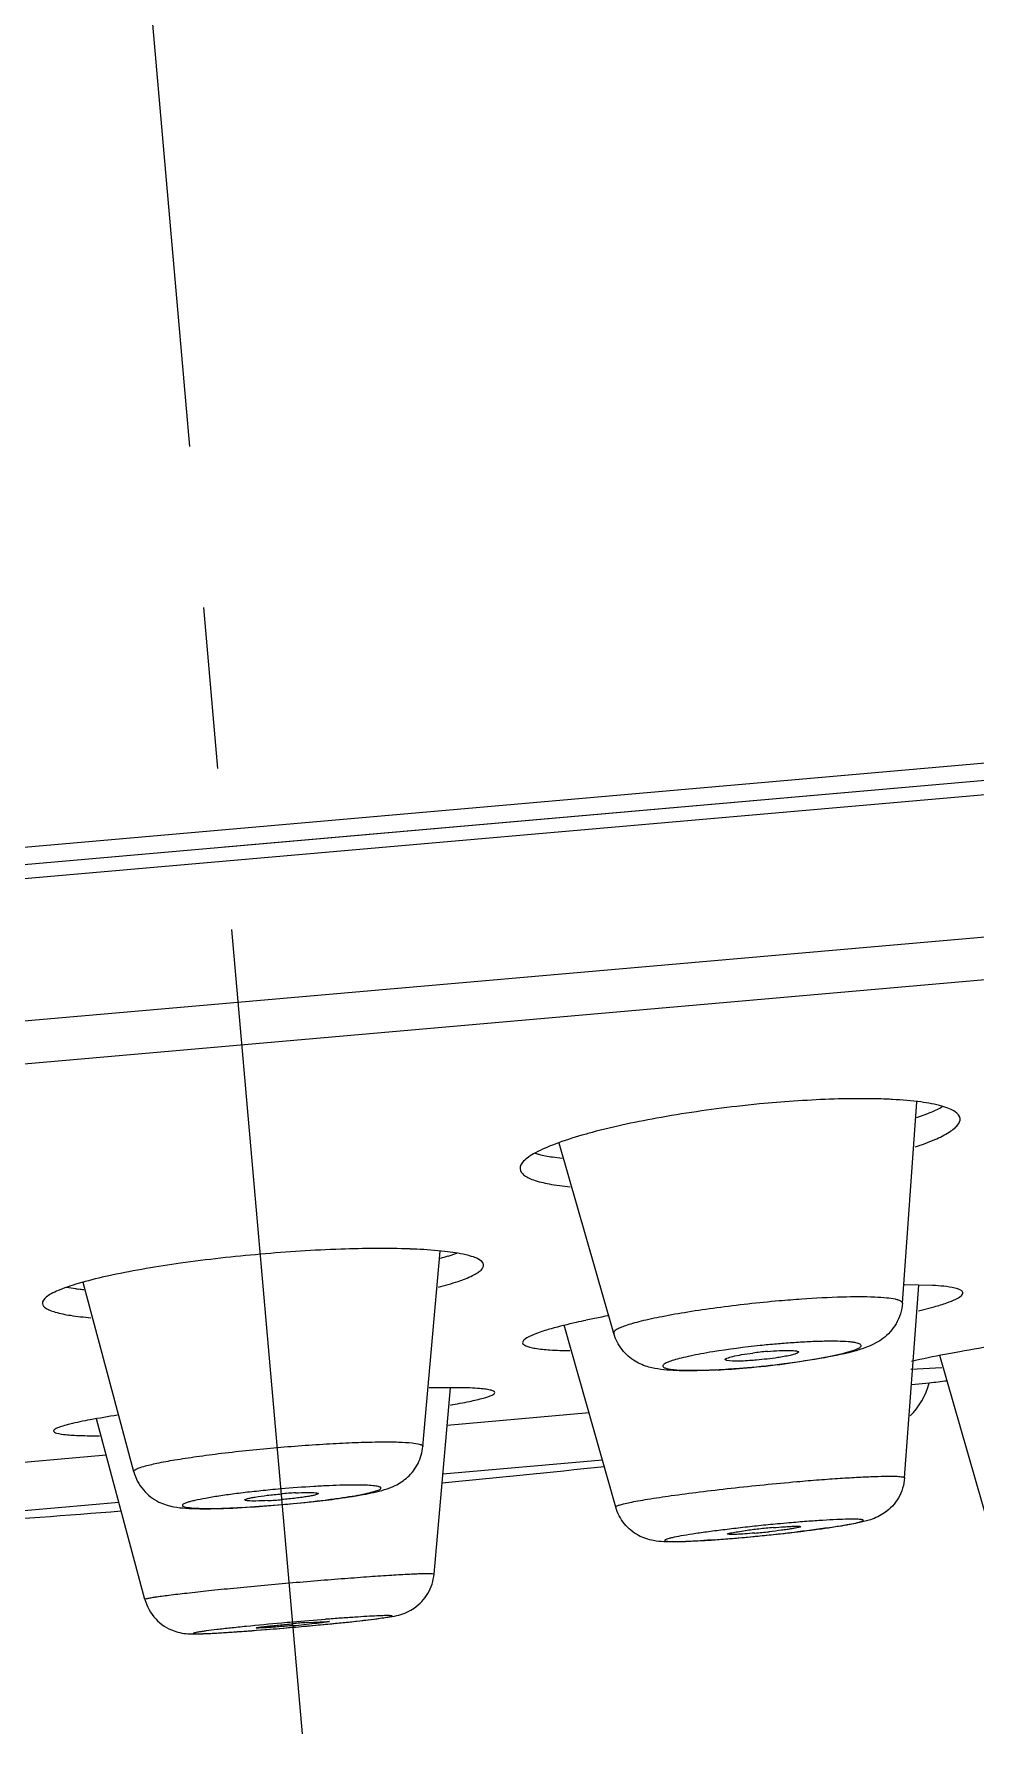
# Model space of a CAD drawing. Extents: x -7342 to 109, y -2615 to 214.
# Drawn here: x -5316 to -5305.8, y -2318.85 to -2300.44 of the extents above; entities that cross this region are included whole.
import ezdxf

# ---------------------------------------------------------------- set-up
doc = ezdxf.new("R2010")
doc.units = 0
doc.header["$LTSCALE"] = 7
doc.linetypes.add('CENTER', pattern=[2, 1.25, -0.25, 0.25, -0.25])
doc.layers.get('0').update_dxf_attribs({"color": 2, "linetype": 'CONTINUOUS'})
doc.layers.add('CENTER', color=1, linetype='CENTER')
doc.layers.add('DWG', color=7, linetype='CONTINUOUS')

msp = doc.modelspace()

# ---------------------------------------------------------------- linework, layer by layer
at = {"color": 7, "linetype": 'Continuous'}
for p, q in [((-5356.054, -2313.081), (-5271.775, -2305.707)), ((-5271.722, -2307.248), (-5355.839, -2314.607)), ((-5272.075, -2307.744), (-5355.405, -2315.034)), ((-5306.584, -2314.187), (-5306.428, -2312.006)), ((-5306.426, -2312.175), (-5306.319, -2312.135)), ((-5309.713, -2314.513), (-5310.304, -2312.451)), ((-5310.377, -2312.602), (-5310.271, -2312.616)), ((-5311.781, -2315.737), (-5311.595, -2313.624)), ((-5311.507, -2313.675), (-5311.411, -2313.644)), ((-5315.642, -2314.014), (-5315.543, -2314.028)), ((-5314.914, -2316.012), (-5315.464, -2313.963)), ((-5306.257, -2313.994), (-5306.561, -2313.988)), ((-5306.56, -2316.079), (-5306.406, -2313.992)), ((-5306.41, -2314.27), (-5306.238, -2314.225)), ((-5309.69, -2316.396), (-5310.248, -2314.423)), ((-5309.761, -2314.322), (-5309.779, -2314.325)), ((-5308.492, -2314.806), (-5308.504, -2314.798)), ((-5308.426, -2314.814), (-5308.492, -2314.806)), ((-5305.641, -2316.623), (-5306.179, -2314.754)), ((-5306.491, -2314.901), (-5306.158, -2314.884)), ((-5311.66, -2317.121), (-5311.483, -2315.104)), ((-5306.485, -2315.067), (-5306.292, -2315.05)), ((-5311.518, -2315.507), (-5309.979, -2315.372)), ((-5314.793, -2317.395), (-5315.317, -2315.439)), ((-5316.752, -2315.965), (-5315.213, -2315.83)), ((-5309.834, -2315.886), (-5311.565, -2316.038)), ((-5315.075, -2316.345), (-5316.806, -2316.496)), ((-5308.478, -2316.69), (-5308.482, -2316.688)), ((-5313.038, -2317.646), (-5312.823, -2317.633)), ((-5312.823, -2317.633), (-5312.792, -2317.634))]:
    msp.add_line(p, q, dxfattribs=at)
for centre, radius, start, end in [((-5306.782, -2325.988), 14.025, 95.5237, 96.5381), ((-5306.838, -2325.368), 13.403, 93.9655, 95.5407), ((-5306.98, -2317.474), 5.503, 86.9843, 87.6691), ((-5308.516, -2317.7), 5.551, 105.4306, 106.1261), ((-5312.166, -2320.441), 6.846, 87.3236, 87.9195), ((-5312.481, -2310.488), 3.332, 285.5108, 286.9927), ((-5313.718, -2320.575), 6.845, 102.0806, 102.6702), ((-5315.167, -2310.984), 3.068, 262.9716, 263.5889), ((-5315.118, -2310.543), 3.511, 263.5949, 264.4694), ((-5306.71, -2327.942), 13.833, 93.9978, 95.0141), ((-5308.03, -2323.732), 9.568, 101.5109, 101.9625), ((-5307.625, -2325.74), 11.617, 100.6895, 101.4927), ((-5307.112, -2324.173), 9.581, 94.002, 95.01), ((-5309.212, -2304.13), 10.798, 274.9967, 277.1887), ((-5307.717, -2318.492), 3.797, 94.9928, 97.3713), ((-5309.123, -2305.183), 9.741, 273.1017, 275.0154), ((-5309.101, -2305.339), 9.581, 274.002, 275.01), ((-5330.786, -2116.555), 200, 277.03454, 277.08979), ((-5307.065, -2314.841), 0.8, 314.8475, 344.9038), ((-5330.786, -2116.555), 200.5, 275.4988, 276.00366), ((-5313.734, -2311.463), 4.87, 273.1956, 275.0064), ((-5312.126, -2329.841), 13.695, 94.9993, 95.4904), ((-5312.185, -2329.101), 12.952, 93.4361, 95.0257), ((-5312.89, -2321.103), 4.87, 93.1956, 95.0064), ((-5314.235, -2305.062), 11.345, 276.2985, 277.6156), ((-5330.786, -2116.555), 200.5, 273.99634, 274.5012), ((-5314.495, -2302.8), 13.621, 273.5997, 275.0172), ((-5314.495, -2302.723), 13.697, 274.9858, 276.303), ((-5314.498, -2302.725), 13.695, 274.9993, 275.4904), ((-5310.257, -2295.161), 21.651, 275.0161, 275.9373), ((-5307.46, -2322.975), 6.378, 96.1096, 97.442), ((-5308.859, -2308.981), 7.726, 275.0089, 276.1764), ((-5307.308, -2324.314), 7.726, 95.0089, 96.1764), ((-5310.11, -2296.523), 20.281, 275.9223, 276.778), ((-5306.061, -2336.552), 20.062, 95.0026, 95.3614), ((-5309.927, -2298.89), 17.907, 274.199, 275.0079), ((-5310.106, -2296.743), 20.062, 275.0026, 275.3614), ((-5309.803, -2356.325), 38.832, 94.4785, 95.0086), ((-5316.702, -2277.567), 40.284, 274.593, 275.004), ((-5309.614, -2358.556), 41.071, 94.9998, 95.1638), ((-5311.918, -2332.205), 14.602, 94.3983, 95.0022), ((-5314.464, -2303.1), 14.635, 274.9957, 275.4677), ((-5316.677, -2277.763), 40.087, 274.993, 275.3465), ((-5316.29, -2281.885), 35.946, 275.3451, 275.6812)]:
    msp.add_arc(centre, radius, start, end, dxfattribs=at)
for points, knots in [([(-5308.379, -2312.054), (-5308.67, -2312.088), (-5309.212, -2312.167), (-5309.748, -2312.281), (-5309.993, -2312.349)], [0, 0, 0, 0, 1304.074822, 2430.072116, 2430.072116, 2430.072116, 2430.072116]), ([(-5306.756, -2311.976), (-5306.831, -2311.973), (-5307.167, -2311.966), (-5307.504, -2311.98), (-5307.764, -2311.998)], [0, 0, 0, 0, 546.806903, 2444.56786, 2444.56786, 2444.56786, 2444.56786]), ([(-5305.958, -2312.186), (-5305.961, -2312.156), (-5306.004, -2312.111), (-5306.077, -2312.076), (-5306.201, -2312.035), (-5306.408, -2311.999), (-5306.588, -2311.985), (-5306.69, -2311.979)], [0, 0, 0, 0, 614.421386, 1078.089958, 1669.909368, 3246.681633, 5324.88389, 5324.88389, 5324.88389, 5324.88389]), ([(-5306.319, -2312.135), (-5306.303, -2312.128), (-5306.245, -2312.105), (-5306.188, -2312.078), (-5306.148, -2312.056)], [0, 0, 0, 0, 676.918009, 2450.935036, 2450.935036, 2450.935036, 2450.935036]), ([(-5306.446, -2312.494), (-5306.374, -2312.47), (-5306.248, -2312.423), (-5306.106, -2312.355), (-5306.026, -2312.298), (-5305.978, -2312.254), (-5305.956, -2312.211), (-5305.958, -2312.186)], [0, 0, 0, 0, 2033.241865, 3583.210619, 4175.265749, 4650.921704, 5324.671997, 5324.671997, 5324.671997, 5324.671997]), ([(-5310.057, -2312.367), (-5310.155, -2312.395), (-5310.327, -2312.45), (-5310.52, -2312.531), (-5310.633, -2312.599), (-5310.697, -2312.649), (-5310.731, -2312.702), (-5310.728, -2312.732)], [0, 0, 0, 0, 2039.974328, 3596.658662, 4184.975034, 4648.622679, 5264.293884, 5264.293884, 5264.293884, 5264.293884]), ([(-5310.564, -2312.562), (-5310.55, -2312.566), (-5310.489, -2312.582), (-5310.426, -2312.594), (-5310.377, -2312.602)], [0, 0, 0, 0, 540.114019, 2424.745173, 2424.745173, 2424.745173, 2424.745173]), ([(-5310.728, -2312.732), (-5310.726, -2312.757), (-5310.696, -2312.795), (-5310.641, -2312.828), (-5310.55, -2312.865), (-5310.396, -2312.9), (-5310.261, -2312.918), (-5310.185, -2312.925)], [0, 0, 0, 0, 658.297577, 1123.263048, 1705.240766, 3239.904974, 5265.982034, 5265.982034, 5265.982034, 5265.982034]), ([(-5313.542, -2313.656), (-5313.831, -2313.681), (-5314.37, -2313.741), (-5314.905, -2313.83), (-5315.151, -2313.882)], [0, 0, 0, 0, 1287.309989, 2400.126285, 2400.126285, 2400.126285, 2400.126285]), ([(-5311.918, -2313.599), (-5312.169, -2313.59), (-5312.711, -2313.596), (-5313.252, -2313.63), (-5313.542, -2313.656)], [0, 0, 0, 0, 1117.7628, 2410.817074, 2410.817074, 2410.817074, 2410.817074]), ([(-5311.122, -2313.77), (-5311.125, -2313.744), (-5311.171, -2313.709), (-5311.239, -2313.682), (-5311.363, -2313.648), (-5311.567, -2313.62), (-5311.745, -2313.607), (-5311.847, -2313.602)], [0, 0, 0, 0, 541.079091, 990.479192, 1577.218382, 3161.166994, 5259.76371, 5259.76371, 5259.76371, 5259.76371]), ([(-5315.219, -2313.897), (-5315.319, -2313.92), (-5315.492, -2313.963), (-5315.688, -2314.027), (-5315.804, -2314.081), (-5315.867, -2314.12), (-5315.906, -2314.163), (-5315.904, -2314.189)], [0, 0, 0, 0, 2074.274957, 3639.907596, 4219.848327, 4664.016189, 5198.664982, 5198.664982, 5198.664982, 5198.664982]), ([(-5311.613, -2314.014), (-5311.541, -2313.995), (-5311.416, -2313.958), (-5311.274, -2313.905), (-5311.192, -2313.86), (-5311.146, -2313.827), (-5311.121, -2313.791), (-5311.122, -2313.77)], [0, 0, 0, 0, 2077.789006, 3638.853437, 4220.817974, 4673.71831, 5259.277463, 5259.277463, 5259.277463, 5259.277463]), ([(-5306.584, -2314.187), (-5306.584, -2314.177), (-5306.601, -2314.162), (-5306.628, -2314.152), (-5306.679, -2314.138), (-5306.764, -2314.128), (-5306.956, -2314.116), (-5307.264, -2314.119), (-5307.528, -2314.133), (-5307.675, -2314.143)], [0, 0, 0, 0, 194.759602, 362.469338, 586.505023, 1207.911216, 2052.94775, 4335.811913, 7220.020525, 7220.020525, 7220.020525, 7220.020525]), ([(-5305.929, -2314.073), (-5305.93, -2314.061), (-5305.961, -2314.035), (-5306.07, -2314.008), (-5306.176, -2313.998), (-5306.257, -2313.994)], [0, 0, 0, 0, 356.307897, 1020.055186, 3434.877678, 3434.877678, 3434.877678, 3434.877678]), ([(-5306.238, -2314.225), (-5306.193, -2314.212), (-5306.114, -2314.188), (-5306.015, -2314.148), (-5305.954, -2314.117), (-5305.928, -2314.085), (-5305.929, -2314.073)], [0, 0, 0, 0, 1749.206374, 3052.085186, 3899.112151, 4354.546636, 4354.546636, 4354.546636, 4354.546636]), ([(-5315.904, -2314.189), (-5315.902, -2314.21), (-5315.871, -2314.24), (-5315.82, -2314.264), (-5315.731, -2314.295), (-5315.583, -2314.323), (-5315.453, -2314.337), (-5315.379, -2314.344)], [0, 0, 0, 0, 578.96864, 1026.774849, 1602.195433, 3145.686057, 5200.07219, 5200.07219, 5200.07219, 5200.07219]), ([(-5307.919, -2314.162), (-5308.145, -2314.182), (-5308.476, -2314.218), (-5308.898, -2314.28), (-5309.172, -2314.328), (-5309.372, -2314.37), (-5309.504, -2314.405), (-5309.58, -2314.428), (-5309.64, -2314.451), (-5309.684, -2314.471), (-5309.717, -2314.498), (-5309.713, -2314.513)], [0, 0, 0, 0, 3332.852947, 4888.24433, 6271.768786, 7418.564876, 7886.691777, 8277.385692, 8587.511349, 8815.442171, 9045.717244, 9045.717244, 9045.717244, 9045.717244]), ([(-5306.584, -2314.187), (-5306.59, -2314.264), (-5306.636, -2314.413), (-5306.812, -2314.607), (-5307.095, -2314.713), (-5307.454, -2314.785), (-5307.715, -2314.824), (-5307.861, -2314.843)], [0, 0, 0, 0, 793.362867, 1534.585592, 2617.349957, 3810.267885, 5319.824344, 5319.824344, 5319.824344, 5319.824344]), ([(-5310.39, -2314.463), (-5310.436, -2314.476), (-5310.515, -2314.5), (-5310.614, -2314.54), (-5310.675, -2314.571), (-5310.701, -2314.603), (-5310.7, -2314.615)], [0, 0, 0, 0, 1729.168373, 3017.116827, 3854.402006, 4304.46866, 4304.46866, 4304.46866, 4304.46866]), ([(-5310.013, -2314.372), (-5310.049, -2314.379), (-5310.175, -2314.407), (-5310.301, -2314.438), (-5310.39, -2314.463)], [0, 0, 0, 0, 682.732947, 2429.990747, 2429.990747, 2429.990747, 2429.990747]), ([(-5310.7, -2314.615), (-5310.698, -2314.631), (-5310.664, -2314.651), (-5310.618, -2314.665), (-5310.531, -2314.682), (-5310.386, -2314.695), (-5310.259, -2314.699), (-5310.187, -2314.699)], [0, 0, 0, 0, 490.023763, 927.663615, 1510.702385, 3112.745732, 5272.982122, 5272.982122, 5272.982122, 5272.982122]), ([(-5308.596, -2314.91), (-5308.709, -2314.916), (-5308.912, -2314.922), (-5309.158, -2314.914), (-5309.342, -2314.881), (-5309.492, -2314.819), (-5309.634, -2314.695), (-5309.694, -2314.577), (-5309.713, -2314.513)], [0, 0, 0, 0, 1633.016231, 2926.204544, 3550.951367, 4330.611268, 5246.538124, 6202.274648, 6202.274648, 6202.274648, 6202.274648]), ([(-5307.949, -2314.629), (-5308.008, -2314.634), (-5308.238, -2314.656), (-5308.468, -2314.686), (-5308.638, -2314.713)], [0, 0, 0, 0, 628.107332, 2442.647455, 2442.647455, 2442.647455, 2442.647455]), ([(-5308.264, -2314.883), (-5308.131, -2314.872), (-5307.935, -2314.851), (-5307.681, -2314.816), (-5307.508, -2314.788), (-5307.355, -2314.76), (-5307.229, -2314.731), (-5307.133, -2314.704), (-5307.072, -2314.682), (-5307.043, -2314.664), (-5307.031, -2314.652), (-5307.032, -2314.638), (-5307.045, -2314.628), (-5307.064, -2314.621), (-5307.093, -2314.614), (-5307.13, -2314.608), (-5307.195, -2314.602), (-5307.296, -2314.598), (-5307.438, -2314.599), (-5307.603, -2314.604), (-5307.719, -2314.611), (-5307.781, -2314.616)], [0, 0, 0, 0, 3661.328733, 5414.951854, 7035.875847, 8470.456147, 9669.541391, 10594.662199, 11219.067753, 11417.848633, 11548.861036, 11643.986467, 11768.361487, 11958.360562, 12223.906723, 12566.347484, 12983.968356, 14033.738792, 15342.344708, 16868.569465, 18553.560861, 18553.560861, 18553.560861, 18553.560861]), ([(-5304.82, -2314.529), (-5304.926, -2314.545), (-5305.307, -2314.601), (-5305.688, -2314.662), (-5305.962, -2314.712)], [0, 0, 0, 0, 680.492562, 2460.852964, 2460.852964, 2460.852964, 2460.852964]), ([(-5308.638, -2314.713), (-5308.681, -2314.72), (-5308.763, -2314.734), (-5308.877, -2314.757), (-5308.976, -2314.779), (-5309.056, -2314.801), (-5309.117, -2314.821), (-5309.155, -2314.838), (-5309.173, -2314.852), (-5309.181, -2314.861), (-5309.181, -2314.871), (-5309.174, -2314.879), (-5309.163, -2314.886), (-5309.137, -2314.895), (-5309.092, -2314.903), (-5309.022, -2314.91), (-5308.934, -2314.913), (-5308.828, -2314.914), (-5308.658, -2314.91), (-5308.525, -2314.903), (-5308.432, -2314.896)], [0, 0, 0, 0, 1720.767576, 3264.948695, 4599.837991, 5699.978825, 6545.224405, 7125.107412, 7318.829303, 7456.992367, 7563.951476, 7685.368986, 7855.074554, 8086.170183, 8746.725231, 9670.02228, 10842.525423, 12242.995396, 13845.196041, 17511.407675, 17511.407675, 17511.407675, 17511.407675]), ([(-5308.504, -2314.798), (-5308.505, -2314.795), (-5308.498, -2314.787), (-5308.471, -2314.776), (-5308.412, -2314.759), (-5308.319, -2314.742), (-5308.245, -2314.731), (-5308.205, -2314.726)], [0, 0, 0, 0, 142.681028, 436.830165, 1530.017115, 3211.923873, 5303.309667, 5303.309667, 5303.309667, 5303.309667]), ([(-5308.165, -2314.803), (-5308.19, -2314.805), (-5308.277, -2314.812), (-5308.364, -2314.816), (-5308.426, -2314.814)], [0, 0, 0, 0, 707.477941, 2442.915683, 2442.915683, 2442.915683, 2442.915683]), ([(-5307.867, -2314.765), (-5307.89, -2314.769), (-5307.988, -2314.785), (-5308.088, -2314.796), (-5308.165, -2314.803)], [0, 0, 0, 0, 555.027714, 2444.716546, 2444.716546, 2444.716546, 2444.716546]), ([(-5308.048, -2314.709), (-5308.003, -2314.705), (-5307.922, -2314.7), (-5307.818, -2314.696), (-5307.749, -2314.7), (-5307.718, -2314.706), (-5307.708, -2314.712), (-5307.708, -2314.715)], [0, 0, 0, 0, 2069.512886, 3762.493431, 4871.552143, 5169.648804, 5310.434213, 5310.434213, 5310.434213, 5310.434213]), ([(-5307.708, -2314.715), (-5307.709, -2314.72), (-5307.726, -2314.73), (-5307.755, -2314.74), (-5307.806, -2314.753), (-5307.845, -2314.761), (-5307.867, -2314.765)], [0, 0, 0, 0, 388.797661, 1254.594276, 2592.340864, 4337.928639, 4337.928639, 4337.928639, 4337.928639]), ([(-5305.962, -2314.712), (-5306.016, -2314.722), (-5306.191, -2314.754), (-5306.366, -2314.789), (-5306.486, -2314.819)], [0, 0, 0, 0, 750.366794, 2455.861181, 2455.861181, 2455.861181, 2455.861181]), ([(-5311.001, -2315.153), (-5311.002, -2315.147), (-5311.02, -2315.134), (-5311.056, -2315.125), (-5311.116, -2315.115), (-5311.236, -2315.105), (-5311.438, -2315.1), (-5311.612, -2315.102), (-5311.712, -2315.105)], [0, 0, 0, 0, 164.327161, 487.873049, 995.045806, 1687.308133, 3605.104634, 6176.558667, 6176.558667, 6176.558667, 6176.558667]), ([(-5311.483, -2315.29), (-5311.413, -2315.278), (-5311.293, -2315.255), (-5311.142, -2315.221), (-5311.051, -2315.192), (-5311.011, -2315.171), (-5311.001, -2315.158), (-5311.001, -2315.153)], [0, 0, 0, 0, 2197.756315, 3819.571599, 4831.409317, 5110.627652, 5265.774322, 5265.774322, 5265.774322, 5265.774322]), ([(-5315.091, -2315.4), (-5315.19, -2315.415), (-5315.362, -2315.444), (-5315.56, -2315.484), (-5315.677, -2315.514), (-5315.734, -2315.534), (-5315.768, -2315.549), (-5315.784, -2315.565), (-5315.783, -2315.571)], [0, 0, 0, 0, 2540.757372, 4435.73559, 5119.768835, 5620.907391, 5940.591048, 6102.913455, 6102.913455, 6102.913455, 6102.913455]), ([(-5315.783, -2315.571), (-5315.783, -2315.576), (-5315.771, -2315.587), (-5315.727, -2315.601), (-5315.633, -2315.614), (-5315.479, -2315.621), (-5315.356, -2315.623), (-5315.285, -2315.622)], [0, 0, 0, 0, 153.399944, 429.471979, 1429.916693, 3033.460096, 5206.452992, 5206.452992, 5206.452992, 5206.452992]), ([(-5314.914, -2316.012), (-5314.917, -2316), (-5314.867, -2315.971), (-5314.792, -2315.95), (-5314.646, -2315.914), (-5314.457, -2315.881), (-5314.223, -2315.845), (-5313.852, -2315.797), (-5313.56, -2315.767), (-5313.358, -2315.75)], [0, 0, 0, 0, 160.047006, 561.237475, 1210.201611, 2085.296191, 3153.746985, 4374.332216, 7079.876897, 7079.876897, 7079.876897, 7079.876897]), ([(-5313.358, -2315.75), (-5313.157, -2315.732), (-5312.864, -2315.711), (-5312.491, -2315.694), (-5312.253, -2315.688), (-5312.062, -2315.688), (-5311.912, -2315.698), (-5311.834, -2315.706), (-5311.78, -2315.725), (-5311.781, -2315.737)], [0, 0, 0, 0, 2718.525018, 3944.969306, 5018.599442, 5897.973867, 6550.168174, 6953.389497, 7114.248945, 7114.248945, 7114.248945, 7114.248945]), ([(-5312.732, -2316.306), (-5312.63, -2316.293), (-5312.451, -2316.266), (-5312.232, -2316.221), (-5312.068, -2316.161), (-5311.935, -2316.073), (-5311.822, -2315.927), (-5311.786, -2315.801), (-5311.781, -2315.737)], [0, 0, 0, 0, 1565.940298, 2776.472585, 3398.994417, 4227.033082, 5180.280725, 6160.630655, 6160.630655, 6160.630655, 6160.630655]), ([(-5314.914, -2316.012), (-5314.895, -2316.084), (-5314.824, -2316.218), (-5314.659, -2316.344), (-5314.494, -2316.395), (-5314.292, -2316.414), (-5314.011, -2316.414), (-5313.774, -2316.403), (-5313.64, -2316.394)], [0, 0, 0, 0, 946.27602, 1848.435172, 2563.696809, 3118.054594, 4418.737249, 6123.134166, 6123.134166, 6123.134166, 6123.134166]), ([(-5309.69, -2316.396), (-5309.691, -2316.392), (-5309.675, -2316.381), (-5309.649, -2316.372), (-5309.598, -2316.358), (-5309.531, -2316.343), (-5309.444, -2316.327), (-5309.295, -2316.301), (-5309.073, -2316.268), (-5308.772, -2316.229), (-5308.436, -2316.189), (-5308.084, -2316.152), (-5307.846, -2316.13), (-5307.727, -2316.119)], [0, 0, 0, 0, 69.742381, 239.769192, 518.338082, 903.732667, 1391.617677, 1975.475328, 3400.584655, 5104.728074, 6997.764614, 8981.830748, 10950.087112, 10950.087112, 10950.087112, 10950.087112]), ([(-5307.727, -2316.119), (-5307.647, -2316.112), (-5307.491, -2316.099), (-5307.267, -2316.083), (-5307.067, -2316.071), (-5306.896, -2316.063), (-5306.757, -2316.06), (-5306.656, -2316.06), (-5306.595, -2316.065), (-5306.568, -2316.071), (-5306.56, -2316.077), (-5306.56, -2316.079)], [0, 0, 0, 0, 1890.803434, 3648.732769, 5220.744231, 6566.303933, 7650.511642, 8443.981143, 8928.48817, 9053.96394, 9114.228359, 9114.228359, 9114.228359, 9114.228359]), ([(-5306.56, -2316.079), (-5306.566, -2316.154), (-5306.611, -2316.302), (-5306.756, -2316.457), (-5306.912, -2316.531), (-5307.098, -2316.576), (-5307.361, -2316.618), (-5307.586, -2316.647), (-5307.716, -2316.663)], [0, 0, 0, 0, 996.848885, 1969.127316, 2725.335851, 3244.292018, 4511.143026, 6248.522162, 6248.522162, 6248.522162, 6248.522162]), ([(-5313.436, -2316.209), (-5313.502, -2316.216), (-5313.632, -2316.229), (-5313.817, -2316.251), (-5313.984, -2316.275), (-5314.128, -2316.298), (-5314.23, -2316.318), (-5314.295, -2316.334), (-5314.331, -2316.344), (-5314.359, -2316.354), (-5314.377, -2316.363), (-5314.389, -2316.372), (-5314.386, -2316.384), (-5314.372, -2316.39), (-5314.352, -2316.396), (-5314.321, -2316.401), (-5314.264, -2316.406), (-5314.171, -2316.41), (-5313.977, -2316.41), (-5313.684, -2316.397), (-5313.437, -2316.379), (-5313.304, -2316.367)], [0, 0, 0, 0, 1767.363574, 3439.728254, 4950.199846, 6247.457721, 7287.53167, 7699.547625, 8034.645174, 8291.411858, 8469.922096, 8575.960127, 8647.187232, 8762.914626, 8952.58868, 9221.265084, 9568.105818, 10486.820188, 11680.026525, 14714.148763, 18247.715441, 18247.715441, 18247.715441, 18247.715441]), ([(-5313.71, -2316.318), (-5313.711, -2316.315), (-5313.698, -2316.308), (-5313.679, -2316.302), (-5313.641, -2316.294), (-5313.571, -2316.281), (-5313.46, -2316.266), (-5313.366, -2316.256), (-5313.315, -2316.252)], [0, 0, 0, 0, 142.303597, 492.915882, 1057.895865, 1816.767768, 3799.789099, 6141.297568, 6141.297568, 6141.297568, 6141.297568]), ([(-5313.678, -2316.327), (-5313.686, -2316.327), (-5313.696, -2316.325), (-5313.709, -2316.322), (-5313.71, -2316.318)], [0, 0, 0, 0, 1681.855877, 2411.274848, 2411.274848, 2411.274848, 2411.274848]), ([(-5313.463, -2316.325), (-5313.505, -2316.328), (-5313.577, -2316.33), (-5313.649, -2316.33), (-5313.678, -2316.327)], [0, 0, 0, 0, 1440.548815, 2411.772788, 2411.772788, 2411.772788, 2411.772788]), ([(-5312.913, -2316.249), (-5312.913, -2316.252), (-5312.927, -2316.258), (-5312.947, -2316.265), (-5312.985, -2316.273), (-5313.033, -2316.282), (-5313.092, -2316.29), (-5313.185, -2316.302), (-5313.258, -2316.31), (-5313.309, -2316.314)], [0, 0, 0, 0, 182.262575, 603.749909, 1266.752585, 2147.401193, 3214.899374, 4430.348245, 7114.043375, 7114.043375, 7114.043375, 7114.043375]), ([(-5313.188, -2316.357), (-5313.072, -2316.346), (-5312.904, -2316.327), (-5312.691, -2316.299), (-5312.555, -2316.278), (-5312.439, -2316.258), (-5312.358, -2316.24), (-5312.307, -2316.226), (-5312.279, -2316.217), (-5312.257, -2316.209), (-5312.243, -2316.201), (-5312.234, -2316.193), (-5312.237, -2316.182), (-5312.249, -2316.177), (-5312.275, -2316.169), (-5312.328, -2316.162), (-5312.411, -2316.157), (-5312.52, -2316.156), (-5312.651, -2316.158), (-5312.8, -2316.163), (-5312.906, -2316.169), (-5312.961, -2316.172)], [0, 0, 0, 0, 3742.949542, 5429.854349, 6927.938736, 8196.733471, 9202.731952, 9597.97995, 9918.537055, 10163.696992, 10334.443471, 10438.737254, 10516.156422, 10636.324506, 10826.147597, 11432.004787, 12333.352601, 13509.966381, 14928.430346, 16550.484103, 18332.114832, 18332.114832, 18332.114832, 18332.114832]), ([(-5313.161, -2316.241), (-5313.118, -2316.238), (-5313.046, -2316.236), (-5312.974, -2316.236), (-5312.945, -2316.239)], [0, 0, 0, 0, 1442.499555, 2415.038726, 2415.038726, 2415.038726, 2415.038726]), ([(-5312.945, -2316.239), (-5312.937, -2316.24), (-5312.928, -2316.241), (-5312.913, -2316.245), (-5312.913, -2316.249)], [0, 0, 0, 0, 1722.657843, 2416.044377, 2416.044377, 2416.044377, 2416.044377]), ([(-5308.616, -2316.75), (-5308.722, -2316.757), (-5308.871, -2316.767), (-5309.055, -2316.773), (-5309.171, -2316.772), (-5309.301, -2316.761), (-5309.457, -2316.708), (-5309.608, -2316.584), (-5309.672, -2316.461), (-5309.69, -2316.396)], [0, 0, 0, 0, 1856.124311, 2585.807427, 3203.726345, 3863.479467, 4857.296052, 6010.690104, 7183.870433, 7183.870433, 7183.870433, 7183.870433]), ([(-5307.936, -2316.578), (-5308.003, -2316.584), (-5308.138, -2316.598), (-5308.336, -2316.619), (-5308.525, -2316.642), (-5308.699, -2316.664), (-5308.851, -2316.686), (-5308.975, -2316.706), (-5309.06, -2316.722), (-5309.11, -2316.734), (-5309.136, -2316.742), (-5309.15, -2316.747), (-5309.161, -2316.755), (-5309.152, -2316.763), (-5309.138, -2316.764), (-5309.115, -2316.768), (-5309.083, -2316.769), (-5309.042, -2316.769), (-5308.971, -2316.768), (-5308.863, -2316.764), (-5308.714, -2316.756), (-5308.542, -2316.744), (-5308.42, -2316.734), (-5308.357, -2316.728)], [0, 0, 0, 0, 2027.357511, 4042.563368, 5966.034415, 7731.643893, 9278.49301, 10550.852167, 11504.774234, 11851.444895, 12107.767678, 12273.492437, 12354.146573, 12415.850104, 12555.200494, 12784.763752, 13105.523251, 13515.145514, 14009.782452, 15237.415027, 16747.124764, 18488.053726, 20390.22494, 20390.22494, 20390.22494, 20390.22494]), ([(-5308.482, -2316.688), (-5308.482, -2316.686), (-5308.476, -2316.683), (-5308.468, -2316.681), (-5308.451, -2316.676), (-5308.418, -2316.67), (-5308.362, -2316.661), (-5308.314, -2316.654), (-5308.287, -2316.65)], [0, 0, 0, 0, 127.004968, 445.35339, 966.812792, 1683.470813, 3654.660586, 6227.624014, 6227.624014, 6227.624014, 6227.624014]), ([(-5308.185, -2316.677), (-5308.221, -2316.68), (-5308.286, -2316.685), (-5308.373, -2316.691), (-5308.434, -2316.692), (-5308.467, -2316.693), (-5308.478, -2316.69)], [0, 0, 0, 0, 1585.805197, 2908.27577, 3850.060056, 4336.989713, 4336.989713, 4336.989713, 4336.989713]), ([(-5308.232, -2316.717), (-5308.164, -2316.71), (-5308.03, -2316.697), (-5307.832, -2316.676), (-5307.642, -2316.653), (-5307.469, -2316.631), (-5307.317, -2316.609), (-5307.192, -2316.589), (-5307.108, -2316.572), (-5307.057, -2316.561), (-5307.032, -2316.553), (-5307.018, -2316.548), (-5307.006, -2316.54), (-5307.015, -2316.532), (-5307.029, -2316.531), (-5307.052, -2316.527), (-5307.084, -2316.526), (-5307.125, -2316.526), (-5307.196, -2316.527), (-5307.304, -2316.531), (-5307.454, -2316.539), (-5307.626, -2316.551), (-5307.747, -2316.561), (-5307.81, -2316.567)], [0, 0, 0, 0, 2035.727559, 4059.253294, 5990.665487, 7763.564373, 9316.799734, 10594.411889, 11552.272272, 11900.37418, 12157.755205, 12324.164166, 12405.151287, 12467.109564, 12607.035269, 12837.54629, 13159.630061, 13570.94347, 14067.622542, 15300.323459, 16816.266109, 18564.382584, 20474.407007, 20474.407007, 20474.407007, 20474.407007]), ([(-5307.686, -2316.607), (-5307.686, -2316.61), (-5307.698, -2316.613), (-5307.714, -2316.618), (-5307.746, -2316.624), (-5307.786, -2316.631), (-5307.837, -2316.639), (-5307.919, -2316.65), (-5307.983, -2316.657), (-5308.028, -2316.662)], [0, 0, 0, 0, 159.56886, 567.162755, 1218.768451, 2095.197657, 3169.721577, 4406.989731, 7213.760262, 7213.760262, 7213.760262, 7213.760262]), ([(-5307.983, -2316.618), (-5307.943, -2316.614), (-5307.886, -2316.61), (-5307.815, -2316.605), (-5307.771, -2316.603), (-5307.737, -2316.602), (-5307.709, -2316.602), (-5307.696, -2316.604), (-5307.686, -2316.605), (-5307.686, -2316.607)], [0, 0, 0, 0, 2883.069341, 4128.466823, 5193.321281, 6051.429684, 6680.652585, 7067.456806, 7211.811695, 7211.811695, 7211.811695, 7211.811695]), ([(-5314.793, -2317.395), (-5314.794, -2317.392), (-5314.779, -2317.388), (-5314.762, -2317.383), (-5314.723, -2317.376), (-5314.673, -2317.368), (-5314.608, -2317.359), (-5314.495, -2317.344), (-5314.325, -2317.324), (-5314.091, -2317.299), (-5313.823, -2317.271), (-5313.533, -2317.244), (-5313.332, -2317.226), (-5313.23, -2317.217)], [0, 0, 0, 0, 54.822205, 208.808795, 464.530308, 819.722759, 1271.559172, 1815.674253, 3158.743675, 4797.304057, 6667.860597, 8700.320652, 10811.689571, 10811.689571, 10811.689571, 10811.689571]), ([(-5313.23, -2317.217), (-5313.128, -2317.208), (-5312.927, -2317.191), (-5312.636, -2317.168), (-5312.368, -2317.148), (-5312.133, -2317.132), (-5311.962, -2317.122), (-5311.849, -2317.117), (-5311.783, -2317.115), (-5311.732, -2317.115), (-5311.692, -2317.115), (-5311.675, -2317.117), (-5311.659, -2317.118), (-5311.66, -2317.121)], [0, 0, 0, 0, 2121.942915, 4164.497051, 6044.25181, 7690.929204, 9040.69519, 9587.570817, 10041.680002, 10398.691523, 10655.739606, 10810.510512, 10865.616739, 10865.616739, 10865.616739, 10865.616739]), ([(-5312.732, -2317.655), (-5312.613, -2317.643), (-5312.45, -2317.626), (-5312.252, -2317.602), (-5312.14, -2317.586), (-5312.012, -2317.563), (-5311.857, -2317.494), (-5311.712, -2317.338), (-5311.666, -2317.194), (-5311.66, -2317.121)], [0, 0, 0, 0, 1931.718311, 2667.530448, 3239.964437, 3772.554488, 4766.931519, 5942.87055, 7131.373571, 7131.373571, 7131.373571, 7131.373571]), ([(-5314.793, -2317.395), (-5314.773, -2317.473), (-5314.692, -2317.619), (-5314.502, -2317.744), (-5314.33, -2317.772), (-5314.137, -2317.767), (-5313.86, -2317.751), (-5313.618, -2317.733), (-5313.476, -2317.722)], [0, 0, 0, 0, 996.121579, 1977.920997, 2698.288487, 3128.374136, 4365.885736, 6131.838286, 6131.838286, 6131.838286, 6131.838286]), ([(-5313.071, -2317.687), (-5312.955, -2317.676), (-5312.788, -2317.661), (-5312.574, -2317.639), (-5312.437, -2317.624), (-5312.321, -2317.61), (-5312.23, -2317.598), (-5312.172, -2317.589), (-5312.136, -2317.583), (-5312.125, -2317.579), (-5312.113, -2317.578), (-5312.117, -2317.571), (-5312.128, -2317.573), (-5312.143, -2317.57), (-5312.167, -2317.571), (-5312.213, -2317.571), (-5312.288, -2317.575), (-5312.395, -2317.58), (-5312.526, -2317.589), (-5312.675, -2317.599), (-5312.78, -2317.607), (-5312.835, -2317.611)], [0, 0, 0, 0, 3790.475705, 5497.495264, 7011.899079, 8292.08686, 9303.116079, 10014.78794, 10252.631628, 10409.661649, 10485.952222, 10514.218717, 10611.840827, 10790.230949, 11049.64655, 11388.108975, 12291.967901, 13478.189259, 14911.594506, 16552.718524, 18356.492381, 18356.492381, 18356.492381, 18356.492381]), ([(-5313.31, -2317.651), (-5313.439, -2317.663), (-5313.625, -2317.681), (-5313.859, -2317.705), (-5314.003, -2317.721), (-5314.106, -2317.734), (-5314.172, -2317.743), (-5314.208, -2317.749), (-5314.236, -2317.754), (-5314.253, -2317.757), (-5314.262, -2317.76), (-5314.266, -2317.761), (-5314.267, -2317.764), (-5314.262, -2317.766), (-5314.252, -2317.767), (-5314.231, -2317.768), (-5314.202, -2317.767), (-5314.163, -2317.766), (-5314.116, -2317.765), (-5314.037, -2317.761), (-5313.92, -2317.754), (-5313.761, -2317.743), (-5313.514, -2317.725), (-5313.321, -2317.709), (-5313.188, -2317.697)], [0, 0, 0, 0, 4000.31017, 5755.279153, 7260.348383, 8463.362041, 8937.50404, 9320.424919, 9609.493532, 9802.446052, 9862.442616, 9898.608026, 9914.808956, 9936.122288, 10046.390371, 10253.539727, 10557.189122, 10954.286335, 11441.373113, 12014.778387, 13398.07651, 15053.687433, 16924.087603, 21034.566652, 21034.566652, 21034.566652, 21034.566652]), ([(-5313.589, -2317.704), (-5313.589, -2317.703), (-5313.585, -2317.702), (-5313.581, -2317.701), (-5313.571, -2317.699), (-5313.552, -2317.696), (-5313.518, -2317.692), (-5313.47, -2317.686), (-5313.41, -2317.68), (-5313.316, -2317.67), (-5313.242, -2317.663), (-5313.191, -2317.659)], [0, 0, 0, 0, 46.869381, 175.94748, 388.786218, 684.246304, 1512.683102, 2627.296794, 3986.918853, 5540.357448, 8978.793708, 8978.793708, 8978.793708, 8978.793708]), ([(-5313.19, -2317.68), (-5313.24, -2317.684), (-5313.314, -2317.69), (-5313.408, -2317.697), (-5313.468, -2317.701), (-5313.517, -2317.704), (-5313.55, -2317.705), (-5313.57, -2317.706), (-5313.58, -2317.706), (-5313.585, -2317.705), (-5313.589, -2317.705), (-5313.589, -2317.704)], [0, 0, 0, 0, 3424.994721, 4973.619582, 6330.701307, 7445.677166, 8277.579983, 8575.971293, 8792.556933, 8926.109021, 8977.611871, 8977.611871, 8977.611871, 8977.611871]), ([(-5312.792, -2317.634), (-5312.792, -2317.636), (-5312.802, -2317.636), (-5312.814, -2317.64), (-5312.839, -2317.643), (-5312.871, -2317.648), (-5312.912, -2317.652), (-5312.979, -2317.66), (-5313.032, -2317.665), (-5313.07, -2317.669)], [0, 0, 0, 0, 138.404679, 520.827865, 1142.611316, 1988.556015, 3036.468965, 4262.027988, 7123.97048, 7123.97048, 7123.97048, 7123.97048])]:
    msp.add_open_spline(points, degree=3, knots=knots, dxfattribs=at)
at = {"layer": 'CENTER'}
msp.add_line((-5313.087, -2318.853), (-5316.226, -2282.968), dxfattribs=at)
at = {"layer": 'DWG'}
for p, q in [((-5356.29, -2312.761), (-5280.06, -2306.091)), ((-5280.204, -2306.295), (-5345.598, -2312.016)), ((-5299.283, -2307.964), (-5313.928, -2309.245)), ((-5299.283, -2307.964), (-5313.928, -2309.245)), ((-5299.283, -2307.964), (-5313.928, -2309.245)), ((-5313.928, -2309.244), (-5313.928, -2309.245)), ((-5313.928, -2309.244), (-5313.928, -2309.245)), ((-5313.928, -2309.244), (-5313.928, -2309.245))]:
    msp.add_line(p, q, dxfattribs=at)

doc.saveas('drawing.dxf')
